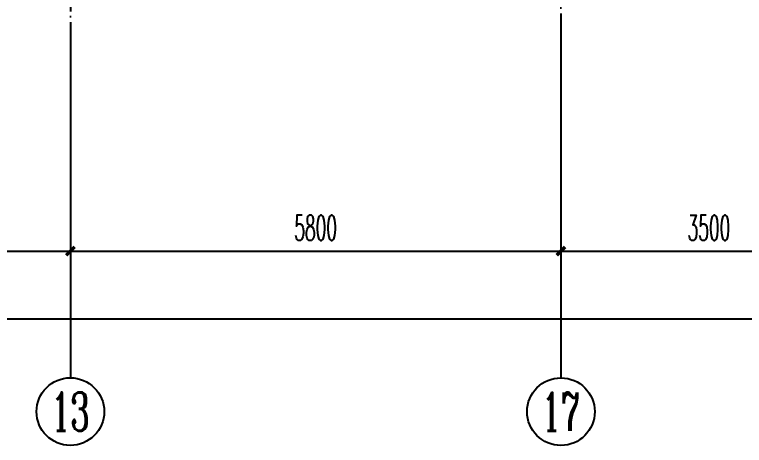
# Model space of a CAD drawing. Extents: x 27938 to 1507990, y 110129 to 923079.
# Drawn here: x 842957 to 851586, y 434232 to 439331 of the extents above; entities that cross this region are included whole.
import ezdxf
from ezdxf.enums import TextEntityAlignment as Align

# ---------------------------------------------------------------- set-up
doc = ezdxf.new("R2010")
doc.units = 0
doc.header["$LTSCALE"] = 1000
doc.header["$MEASUREMENT"] = 0
doc.linetypes.add('DOTE', pattern=[2.42, 2, -0.2, 0.02, -0.2])
for name, color, linetype in [('AXIS', 3, 'Continuous'), ('AXIS_TEXT', 7, 'Continuous'), ('DOTE', 1, 'Continuous')]:
    doc.layers.add(name, color=color, linetype=linetype)
doc.styles.add('_TCH_AXIS', font='COMPLEX', dxfattribs={"bigfont": 'GBCBIG'})
doc.styles.add('_TCH_DIM_T3', font='SIMPLEX.shx', dxfattribs={"width": 0.494118, "bigfont": 'GBCBIG.shx'})
doc.styles.add('COMPLEX', font='COMPLEX')
doc.dimstyles.new('_TCH_ARCH&&100', dxfattribs={"dimtxt": 297.5, "dimasz": 100, "dimexe": 250, "dimexo": 300, "dimgap": 126.25, "dimtad": 1, "dimdec": 0, "dimzin": 0, "dimdsep": 46, "dimtxsty": '_TCH_DIM_T3', "dimblk": 'ARCHTICK', "dimcen": 0.09, "dimclrt": 4, "dimazin": 2, "dimtfac": 1, "dimtdec": 0, "dimtix": 1, "dimtmove": 2, "dimatfit": 3, "dimfxl": 100, "dimtolj": 1, "dimtzin": 0, "dimarcsym": 0})

# ---------------------------------------------------------------- blocks, each defined once
blk = doc.blocks.new('GDGDGDSDA')
at = {"layer": 'DOTE', "color": 0, "linetype": 'DOTE', "ltscale": 0.3}
for p, q in [((435034.6, 370658.3), (435034.8, 359558.3)), ((440834.8, 367858.3), (440834.8, 359558.3))]:
    blk.add_line(p, q, dxfattribs=at)
blk = doc.blocks.new('_ArchTick')
at = {"color": 0, "linetype": 'ByBlock', "const_width": 0.4}
blk.add_lwpolyline([(-0.5, -0.5), (0.5, 0.5)], dxfattribs=at)
blk = doc.blocks.new('*D770')
at = {"layer": 'AXIS', "color": 0, "lineweight": -2}
for p, q in [((840416.6, 438732.1), (840416.6, 436282.1)), ((843616.6, 438732.1), (843616.6, 436282.1)), ((840416.6, 436532.1), (843616.6, 436532.1))]:
    blk.add_line(p, q, dxfattribs=at)
at = {"layer": 'Defpoints', "color": 0}
for p in [(840416.6, 439032.1), (843616.6, 439032.1), (843616.6, 436532.1)]:
    blk.add_point(p, dxfattribs=at)
at = {"layer": 'AXIS', "color": 0, "lineweight": -2, "xscale": 100, "yscale": 100, "zscale": 100, "rotation": 180}
blk.add_blockref('_ArchTick', (840416.6, 436532.1), dxfattribs=at)
at = {"layer": 'AXIS', "color": 0, "lineweight": -2, "xscale": 100, "yscale": 100, "zscale": 100}
blk.add_blockref('_ArchTick', (843616.6, 436532.1), dxfattribs=at)
at = {"layer": 'AXIS', "color": 4, "insert": (842016.6, 436807.1), "char_height": 297.5, "attachment_point": 5, "style": '_TCH_DIM_T3'}
blk.add_mtext('\\A1;3200', dxfattribs=at)
blk = doc.blocks.new('*D771')
at = {"layer": 'AXIS', "color": 0, "lineweight": -2}
for p, q in [((843616.6, 438732.1), (843616.6, 436282.1)), ((849416.6, 438732.1), (849416.6, 436282.1)), ((843616.6, 436532.1), (849416.6, 436532.1))]:
    blk.add_line(p, q, dxfattribs=at)
at = {"layer": 'Defpoints', "color": 0}
for p in [(843616.6, 439032.1), (849416.6, 439032.1), (849416.6, 436532.1)]:
    blk.add_point(p, dxfattribs=at)
at = {"layer": 'AXIS', "color": 0, "lineweight": -2, "xscale": 100, "yscale": 100, "zscale": 100, "rotation": 180}
blk.add_blockref('_ArchTick', (843616.6, 436532.1), dxfattribs=at)
at = {"layer": 'AXIS', "color": 0, "lineweight": -2, "xscale": 100, "yscale": 100, "zscale": 100}
blk.add_blockref('_ArchTick', (849416.6, 436532.1), dxfattribs=at)
at = {"layer": 'AXIS', "color": 4, "insert": (846516.6, 436807.1), "char_height": 297.5, "attachment_point": 5, "style": '_TCH_DIM_T3'}
blk.add_mtext('\\A1;5800', dxfattribs=at)
blk = doc.blocks.new('*D772')
at = {"layer": 'AXIS', "color": 0, "lineweight": -2}
for p, q in [((849416.6, 438732.1), (849416.6, 436282.1)), ((852916.6, 438732.1), (852916.6, 436282.1)), ((849416.6, 436532.1), (852916.6, 436532.1))]:
    blk.add_line(p, q, dxfattribs=at)
at = {"layer": 'Defpoints', "color": 0}
for p in [(849416.6, 439032.1), (852916.6, 439032.1), (852916.6, 436532.1)]:
    blk.add_point(p, dxfattribs=at)
at = {"layer": 'AXIS', "color": 0, "lineweight": -2, "xscale": 100, "yscale": 100, "zscale": 100, "rotation": 180}
blk.add_blockref('_ArchTick', (849416.6, 436532.1), dxfattribs=at)
at = {"layer": 'AXIS', "color": 0, "lineweight": -2, "xscale": 100, "yscale": 100, "zscale": 100}
blk.add_blockref('_ArchTick', (852916.6, 436532.1), dxfattribs=at)
at = {"layer": 'AXIS', "color": 4, "insert": (851166.6, 436807.1), "char_height": 297.5, "attachment_point": 5, "style": '_TCH_DIM_T3'}
blk.add_mtext('\\A1;3500', dxfattribs=at)
blk = doc.blocks.new('*D773')
at = {"layer": 'AXIS', "color": 0, "lineweight": -2}
for p, q in [((827816.6, 438732.1), (827816.6, 435482.1)), ((878016.6, 438732.1), (878016.6, 435482.1)), ((827816.6, 435732.1), (878016.6, 435732.1))]:
    blk.add_line(p, q, dxfattribs=at)
at = {"layer": 'Defpoints', "color": 0}
for p in [(827816.6, 439032.1), (878016.6, 439032.1), (878016.6, 435732.1)]:
    blk.add_point(p, dxfattribs=at)
at = {"layer": 'AXIS', "color": 0, "lineweight": -2, "xscale": 100, "yscale": 100, "zscale": 100, "rotation": 180}
blk.add_blockref('_ArchTick', (827816.6, 435732.1), dxfattribs=at)
at = {"layer": 'AXIS', "color": 0, "lineweight": -2, "xscale": 100, "yscale": 100, "zscale": 100}
blk.add_blockref('_ArchTick', (878016.6, 435732.1), dxfattribs=at)
at = {"layer": 'AXIS', "color": 4, "insert": (852916.6, 436007.1), "char_height": 297.5, "attachment_point": 5, "style": '_TCH_DIM_T3'}
blk.add_mtext('\\A1;50200', dxfattribs=at)
blk = doc.blocks.new('_AXISO')
blk.add_circle((0, 0), 0.5)
at = {"layer": 'AXIS_TEXT', "style": 'COMPLEX', "width": 1.041667}
blk.add_attdef('A', text='', height=0.56, dxfattribs=at).set_placement((-0.25, -0.28), (0.25, -0.28), align=Align.FIT)

msp = doc.modelspace()

# ---------------------------------------------------------------- linework, layer by layer
at = {"layer": 'AXIS', "color": 8}
for p, q in [((843616.6, 439032.2), (843616.6, 435032.2)), ((849416.6, 439032), (849416.6, 435032))]:
    msp.add_line(p, q, dxfattribs=at)

# ---------------------------------------------------------------- block references
ref = msp.add_blockref('_AXISO', (843616.6, 434632.2), dxfattribs=dict(at, xscale=800, yscale=800, zscale=800))
ref.add_attrib('A', '13', dxfattribs={"layer": 'AXIS_TEXT', "color": 8, "ltscale": 0.5, "height": 452.55, "style": '_TCH_AXIS', "width": 0.724138}).set_placement((843390.3, 434405.9), (843842.9, 434405.9), align=Align.FIT)
ref = msp.add_blockref('_AXISO', (849416.6, 434632), dxfattribs=dict(at, xscale=800, yscale=800, zscale=800))
ref.add_attrib('A', '17', dxfattribs={"layer": 'AXIS_TEXT', "color": 8, "ltscale": 0.5, "height": 452.55, "style": '_TCH_AXIS', "width": 0.724138}).set_placement((849190.3, 434405.8), (849642.8, 434405.8), align=Align.FIT)
at = {"layer": 'DOTE', "color": 169}
msp.add_blockref('GDGDGDSDA', (408581.8, 79473.8), dxfattribs=at)

# ---------------------------------------------------------------- dimensions: what is measured, and where the dimension line sits
at = {"layer": 'AXIS', "color": 8}
for p1, p2, distance, picture, middle in [((827816.6, 439032.1), (878016.6, 439032.1), -3300, '*D773', (852916.6, 436007.1)), ((840416.6, 439032.1), (843616.6, 439032.1), -2500, '*D770', (842016.6, 436807.1)), ((843616.6, 439032.1), (849416.6, 439032.1), -2500, '*D771', (846516.6, 436807.1)), ((849416.6, 439032.1), (852916.6, 439032.1), -2500, '*D772', (851166.6, 436807.1))]:
    dim = msp.add_aligned_dim(p1=p1, p2=p2, distance=distance, dimstyle='_TCH_ARCH&&100', dxfattribs=at)
    dim.commit()
    dim.dimension.update_dxf_attribs({"geometry": picture, "text_midpoint": middle})

doc.saveas('drawing.dxf')
